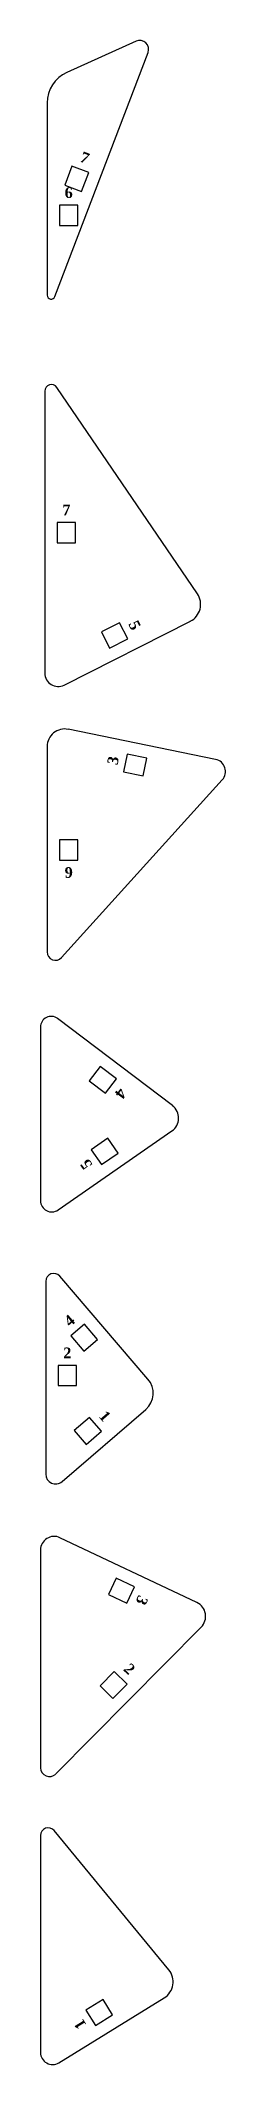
# Model space of a CAD drawing. Header units: millimetres. Extents: x 0 to 43, y -997 to -526.
import ezdxf

# ---------------------------------------------------------------- set-up
doc = ezdxf.new("R2010")
doc.units = ezdxf.units.MM
doc.header["$MEASUREMENT"] = 0
doc.layers.add('Default', color=18, linetype='Continuous', true_color=0x000000)

msp = doc.modelspace()

# ---------------------------------------------------------------- linework, layer by layer
at = {"layer": 'Default', "color": 5, "true_color": 0x0000ff}
for p, q in [((22.18, -526.54), (6.1, -533.79)), ((3.32, -585.84), (24.96, -529.16)), ((1.54, -540.85), (1.54, -585.52)), ((1, -607.83), (1, -673.35)), ((36.42, -654.87), (3.81, -606.96)), ((5.46, -676.09), (34.77, -661.26)), ((40.64, -693.37), (6.44, -686.37)), ((1.54, -690.37), (1.54, -738.09)), ((4.89, -739.38), (42.19, -698.09)), ((0, -755.52), (0, -795.86)), ((30.63, -773.79), (3.98, -753.54)), ((4.11, -798.01), (30.5, -779.67)), ((1.22, -814.61), (1.22, -859.38)), ((24.94, -837.3), (4.47, -813.4)), ((5, -861.11), (24.41, -844.36)), ((36.29, -889.22), (4.52, -874.16)), ((0, -877.01), (0, -927.59)), ((3.52, -929.03), (37.29, -894.92)), ((0, -943.32), (0, -993.73)), ((29.8, -974.55), (3.18, -942.18)), ((4.26, -996.11), (28.71, -981.04))]:
    msp.add_line(p, q, dxfattribs=at)
for points in [[(9.54, -561.43), (11.21, -557.04), (7.29, -555.55), (5.61, -559.94)], [(4.44, -564.6), (4.44, -569.3), (8.64, -569.3), (8.64, -564.6)], [(3.9, -638.32), (3.9, -643.02), (8.1, -643.02), (8.1, -638.32)], [(16.04, -667.49), (20.23, -665.37), (18.34, -661.62), (14.14, -663.74)], [(24.69, -693.07), (20.08, -692.12), (19.24, -696.24), (23.85, -697.18)], [(4.44, -712.04), (4.44, -716.74), (8.64, -716.74), (8.64, -712.04)], [(17.6, -767.54), (13.86, -764.69), (11.32, -768.04), (15.06, -770.88)], [(14.16, -787.49), (18.02, -784.81), (15.62, -781.36), (11.76, -784.04)], [(13.25, -828.11), (10.2, -824.54), (7.01, -827.28), (10.06, -830.85)], [(4.12, -834.12), (4.12, -838.82), (8.32, -838.82), (8.32, -834.12)], [(10.59, -852.46), (14.15, -849.39), (11.4, -846.21), (7.84, -849.28)], [(21.81, -885.57), (17.56, -883.55), (15.76, -887.35), (20.01, -889.36)], [(16.8, -911.5), (20.11, -908.16), (17.12, -905.2), (13.82, -908.54)], [(12.74, -987.47), (16.74, -985.01), (14.54, -981.43), (10.54, -983.9)]]:
    msp.add_lwpolyline(points, close=True, dxfattribs=at)
for centre, radius, start, end in [((23.03, -528.42), 2.06, 339.1082, 114.2634), ((9.28, -540.85), 7.74, 114.2634, 180), ((2.46, -585.52), 0.922, 180, 339.1082), ((2.54, -607.83), 1.54, 34.2348, 180), ((32.78, -657.34), 4.39, 296.8414, 34.2348), ((4.07, -673.35), 3.07, 180, 296.8414), ((5.62, -690.37), 4.08, 78.4269, 180), ((40.07, -696.17), 2.86, 317.9094, 78.4269), ((3.46, -738.09), 1.92, 180, 317.9094), ((2.48, -755.52), 2.48, 52.7672, 180), ((28.43, -776.69), 3.63, 304.787, 52.7672), ((2.61, -795.86), 2.61, 180, 304.787), ((3.06, -814.61), 1.85, 40.5902, 180), ((21.13, -840.56), 5.02, 310.7958, 40.5902), ((3.5, -859.38), 2.29, 180, 310.7958), ((3.16, -877.01), 3.16, 64.6322, 180), ((34.78, -892.42), 3.54, 315.2872, 64.6322), ((2.06, -927.59), 2.06, 180, 315.2872), ((1.79, -943.32), 1.79, 39.4291, 180), ((26.43, -977.32), 4.36, 301.6395, 39.4291), ((2.79, -993.73), 2.79, 180, 301.6395)]:
    msp.add_arc(centre, radius, start, end, dxfattribs=at)

# ---------------------------------------------------------------- texts
at = {"layer": 'Default', "char_height": 2.5, "attachment_point": 2, "line_spacing_factor": 0.963855}
for s, insert, width, rotation in [('\\fTimes New Roman|b1;7', (10.73, -552.42), 4.1776, 339.1082), ('\\fTimes New Roman|b1;5', (22.99, -661.62), 4.1447, 296.8414), ('\\fTimes New Roman|b1;3', (15.6, -693.35), 4.1118, 78.4269), ('\\fTimes New Roman|b1;6', (6.54, -720.89), 4.1447, 180), ('\\fTimes New Roman|b1;4', (19.64, -771.72), 4.1612, 232.7672), ('\\fTimes New Roman|b1;5', (9.55, -788.14), 4.1447, 124.787), ('\\fTimes New Roman|b1;4', (5.9, -822.76), 4.1612, 40.5902), ('\\fTimes New Roman|b1;1', (15.91, -845.09), 3.8487, 310.7958), ('\\fTimes New Roman|b1;3', (24.66, -889.24), 4.1118, 244.6322), ('\\fTimes New Roman|b1;2', (21.53, -903.73), 4.1118, 315.2872), ('\\fTimes New Roman|b1;1', (8.11, -987.86), 3.8487, 121.6395)]:
    msp.add_mtext(s, dxfattribs=dict(at, insert=insert, width=width, rotation=rotation))
for s, insert, width in [('\\fTimes New Roman|b1;6', (6.54, -560.45), 4.1447), ('\\fTimes New Roman|b1;7', (6, -634.17), 4.1776), ('\\fTimes New Roman|b1;2', (6.22, -829.97), 4.1118)]:
    msp.add_mtext(s, dxfattribs=dict(at, insert=insert, width=width))

doc.saveas('drawing.dxf')
